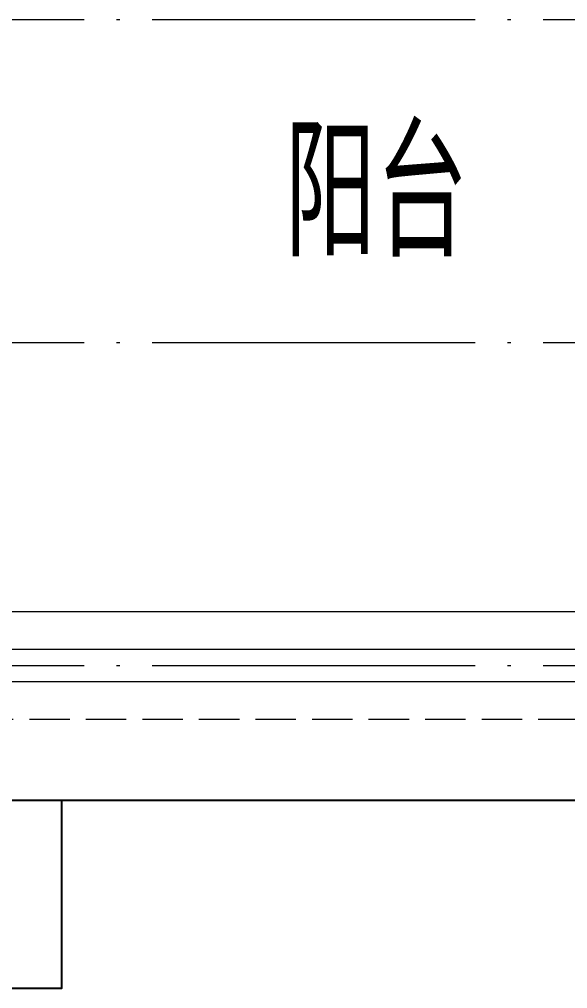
# Model space of a CAD drawing. Extents: x 27938 to 650306, y -92720 to 1524912.
# Drawn here: x 319238 to 320256, y 440932 to 442732 of the extents above; entities that cross this region are included whole.
import ezdxf

# ---------------------------------------------------------------- set-up
doc = ezdxf.new("R2010")
doc.units = 0
doc.header["$LTSCALE"] = 1000
doc.header["$MEASUREMENT"] = 0
doc.linetypes.add('DASH', pattern=[0.35, 0.25, -0.1])
doc.linetypes.add('DOTE', pattern=[2.42, 2, -0.2, 0.02, -0.2])
for name, color, linetype, lineweight in [('DOTE', 19, 'DOTE', 9), ('平面-栏杆', 135, 'Continuous', 15), ('平面-看线', 45, 'Continuous', 15)]:
    doc.layers.add(name, color=color, linetype=linetype, lineweight=lineweight)
doc.layers.add('PUB_TEXT', color=4, linetype='Continuous')
doc.layers.add('看线', color=251, linetype='Continuous')
doc.styles.get("Standard").update_dxf_attribs({"font": 'gbenor.shx', "bigfont": 'gbcbig.shx'})

# ---------------------------------------------------------------- blocks, each defined once
blk = doc.blocks.new('FGDGDRGSDGDG')
at = {"layer": 'DOTE', "linetype": 'DOTE', "ltscale": 0.3}
for p, q in [((488182.5, 517148.5), (546982.5, 517148.5)), ((488182.5, 516548.5), (546982.5, 516548.5)), ((488182.5, 515948.5), (546982.5, 515948.5))]:
    blk.add_line(p, q, dxfattribs=at)

msp = doc.modelspace()

# ---------------------------------------------------------------- linework, layer by layer
at = {"layer": '平面-栏杆', "color": 8}
for p, q in [((323216.6, 441562.1), (317316.6, 441562.1)), ((323216.6, 441502.1), (317316.6, 441502.1))]:
    msp.add_line(p, q, dxfattribs=at)
at = {"layer": '平面-看线', "color": 8}
msp.add_line((323216.6, 441632.1), (317316.6, 441632.1), dxfattribs=at)
at = {"layer": '平面-看线', "color": 8, "linetype": 'DASH', "ltscale": 0.3}
msp.add_line((323216.6, 441432.1), (317316.6, 441432.1), dxfattribs=at)
at = {"layer": '看线', "color": 8, "ltscale": 0.5}
for points in [[(317316.6, 441282.1), (323216.6, 441282.1)], [(319316.6, 441282.1), (319316.6, 440932.1), (317316.6, 440932.1), (317316.6, 441282.1)]]:
    msp.add_lwpolyline(points, dxfattribs=at)

# ---------------------------------------------------------------- block references
msp.add_blockref('FGDGDRGSDGDG', (-218065.9, -74416.4))

# ---------------------------------------------------------------- texts
at = {"layer": 'PUB_TEXT', "color": 8}
msp.add_text('阳台', height=236.31, dxfattribs=at).set_placement((319730.6, 442291.4))

doc.saveas('drawing.dxf')
